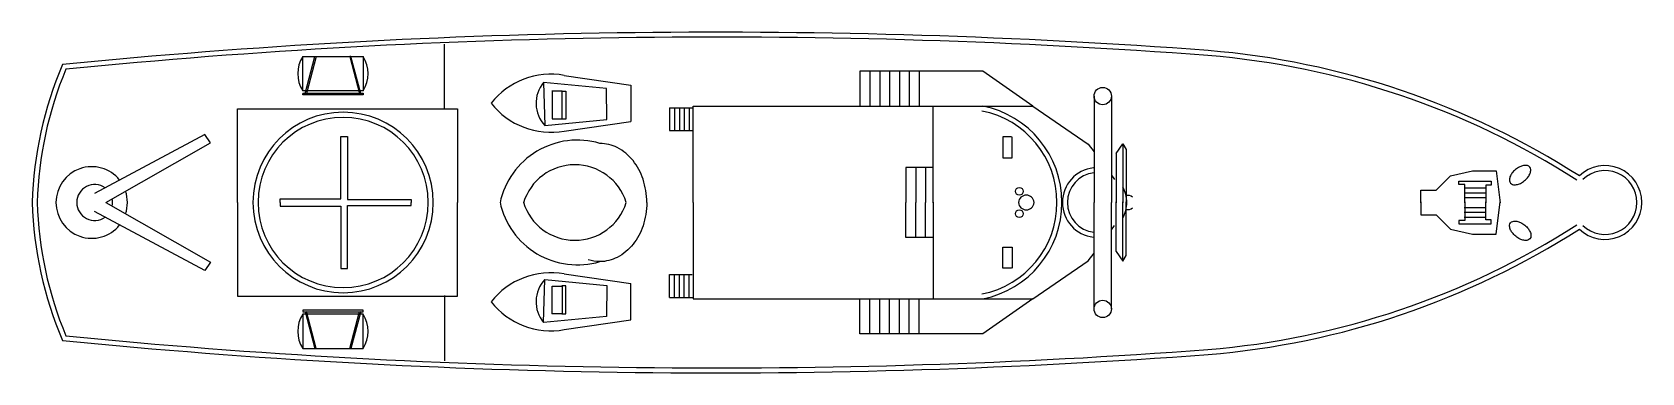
# Model space of a CAD drawing. Extents: x -48.8 to 0.1, y -5.1 to 5.2.
import ezdxf

# ---------------------------------------------------------------- set-up
doc = ezdxf.new("R2010")
doc.units = 0
doc.linetypes.add('CONTINUA', pattern=[0])
doc.layers.get('0').update_dxf_attribs({"linetype": 'CONTINUA'})

msp = doc.modelspace()

# ---------------------------------------------------------------- linework, layer by layer
at = {"color": 0}
for p, q in [((-40.606, 4.497), (-38.775, 4.497)), ((-40.606, 3.455), (-40.606, 4.497)), ((-40.538, 3.373), (-40.238, 4.497)), ((-40.204, 4.497), (-40.497, 3.373)), ((-40.238, 4.497), (-40.204, 4.497)), ((-39.177, 4.497), (-38.884, 3.373)), ((-39.143, 4.497), (-39.177, 4.497)), ((-38.844, 3.373), (-39.143, 4.497)), ((-38.775, 4.497), (-38.775, 3.455)), ((-36.295, 2.882), (-36.295, 4.876)), ((-32.656, 3.922), (-30.636, 3.627)), ((-23.663, 4.053), (-23.663, 2.985)), ((-19.924, 4.053), (-23.663, 4.053)), ((-23.363, 4.053), (-23.363, 2.985)), ((-23.063, 4.053), (-23.063, 2.985)), ((-22.763, 4.053), (-22.763, 2.985)), ((-22.463, 4.053), (-22.463, 2.985)), ((-22.163, 4.053), (-22.163, 2.985)), ((-21.863, 4.053), (-21.863, 2.985)), ((-18.411, 2.985), (-19.924, 4.053)), ((-38.775, 3.455), (-40.606, 3.455)), ((-31.372, 3.527), (-33.286, 3.707)), ((-33.286, 3.707), (-33.25, 2.394)), ((-32.721, 3.442), (-33.033, 3.442)), ((-33.021, 3.442), (-33.021, 2.599)), ((-32.733, 3.442), (-32.612, 3.442)), ((-32.721, 2.599), (-32.721, 3.442)), ((-32.612, 3.442), (-32.612, 2.587)), ((-31.36, 2.575), (-31.372, 3.527)), ((-30.636, 3.627), (-30.636, 2.518)), ((-40.606, 3.38), (-38.775, 3.38)), ((-40.606, 3.326), (-40.606, 3.373)), ((-38.775, 3.326), (-40.606, 3.326)), ((-38.775, 3.38), (-38.775, 3.326)), ((-29.455, 2.939), (-28.753, 2.939)), ((-29.455, 2.939), (-29.455, 2.244)), ((-29.305, 2.939), (-29.305, 2.244)), ((-29.155, 2.939), (-29.155, 2.244)), ((-29.155, 2.939), (-29.155, 2.244)), ((-29.005, 2.939), (-29.005, 2.244)), ((-28.855, 2.939), (-28.855, 2.244)), ((-28.736, 2.985), (-19.924, 2.985)), ((-28.736, 0.058), (-28.736, 2.985)), ((-21.437, 0.046), (-21.437, 2.985)), ((-19.924, 2.985), (-18.411, 2.985)), ((-18.411, 2.985), (-16.72, 1.827)), ((-16.545, 3.291), (-16.545, 0.058)), ((-16.015, 3.291), (-16.015, 0.058)), ((-42.595, 2.907), (-35.901, 2.907)), ((-42.595, 0.058), (-42.595, 2.907)), ((-35.901, 2.907), (-35.901, 0.058)), ((-33.25, 2.394), (-31.36, 2.575)), ((-33.021, 2.599), (-32.721, 2.599)), ((-32.612, 2.587), (-32.733, 2.587)), ((-32.656, 2.223), (-30.636, 2.518)), ((-43.591, 2.125), (-46.938, 0.329)), ((-43.41, 1.868), (-43.591, 2.125)), ((-39.448, 2.065), (-39.247, 2.065)), ((-39.448, 0.169), (-39.448, 2.065)), ((-39.247, 2.065), (-39.247, 0.147)), ((-29.455, 2.244), (-28.762, 2.244)), ((-19.316, 2.051), (-19.316, 1.412)), ((-19.056, 2.051), (-19.316, 2.051)), ((-19.032, 1.412), (-19.032, 2.051)), ((-46.597, 0.058), (-43.41, 1.868)), ((-16.72, 1.827), (-16.545, 1.593)), ((-15.871, 1.542), (-15.671, 1.836)), ((-15.871, 1.542), (-15.871, 0.039)), ((-15.871, 1.542), (-15.871, 0.039)), ((-15.671, 1.836), (-15.571, 1.671)), ((-15.671, 1.836), (-15.671, 0.039)), ((-15.571, 1.671), (-15.571, 0.039)), ((-22.267, 1.119), (-22.267, 0.05)), ((-21.437, 1.119), (-22.267, 1.119)), ((-21.967, 1.119), (-21.967, 0.05)), ((-21.667, 1.119), (-21.667, 0.05)), ((-19.316, 1.412), (-19.032, 1.412)), ((-5.704, 0.861), (-5.036, 1.015)), ((-5.036, 1.015), (-4.318, 1.015)), ((-4.318, 1.015), (-4.189, 0.039)), ((-16.015, 0.885), (-15.919, 0.758)), ((-6.14, 0.424), (-5.704, 0.861)), ((-5.447, 0.707), (-4.472, 0.707)), ((-5.447, 0.604), (-5.447, 0.707)), ((-5.267, 0.604), (-5.447, 0.604)), ((-5.293, 0.501), (-4.626, 0.501)), ((-5.267, 0.039), (-5.267, 0.604)), ((-4.626, 0.578), (-4.626, 0.039)), ((-4.472, 0.578), (-4.626, 0.578)), ((-4.472, 0.707), (-4.472, 0.578)), ((-46.597, 0.049), (-43.41, -1.761)), ((-42.595, 0.049), (-42.595, -2.8)), ((-41.298, 0.169), (-39.448, 0.169)), ((-41.298, 0.058), (-41.298, 0.169)), ((-41.298, 0.05), (-41.298, -0.062)), ((-39.247, 0.147), (-37.308, 0.147)), ((-37.308, 0.147), (-37.308, 0.058)), ((-37.308, -0.04), (-37.308, 0.049)), ((-35.901, -2.8), (-35.901, 0.049)), ((-28.736, 0.049), (-28.736, -2.877)), ((-22.267, -1.012), (-22.267, 0.057)), ((-21.967, -1.012), (-21.967, 0.057)), ((-21.667, -1.012), (-21.667, 0.057)), ((-21.437, 0.062), (-21.437, -2.877)), ((-16.545, -3.184), (-16.545, 0.049)), ((-16.015, -3.184), (-16.015, 0.049)), ((-15.871, -1.434), (-15.871, 0.069)), ((-15.871, -1.434), (-15.871, 0.069)), ((-15.671, -1.728), (-15.671, 0.069)), ((-15.571, -1.564), (-15.571, 0.069)), ((-6.603, 0.424), (-6.14, 0.424)), ((-6.603, 0.039), (-6.603, 0.424)), ((-6.603, 0.069), (-6.603, -0.317)), ((-5.293, 0.351), (-4.626, 0.351)), ((-5.293, 0.201), (-4.626, 0.201)), ((-5.267, 0.069), (-5.267, -0.496)), ((-4.626, -0.471), (-4.626, 0.069)), ((-4.318, -0.907), (-4.189, 0.069)), ((-43.591, -2.018), (-46.938, -0.222)), ((-41.298, -0.062), (-39.448, -0.062)), ((-39.448, -0.062), (-39.448, -1.958)), ((-39.247, -1.958), (-39.247, -0.04)), ((-39.247, -0.04), (-37.308, -0.04)), ((-6.603, -0.317), (-6.14, -0.317)), ((-6.14, -0.317), (-5.704, -0.753)), ((-5.293, -0.094), (-4.626, -0.094)), ((-5.293, -0.244), (-4.626, -0.244)), ((-5.293, -0.394), (-4.626, -0.394)), ((-4.472, -0.471), (-4.626, -0.471)), ((-4.472, -0.599), (-4.472, -0.471)), ((-16.015, -0.778), (-15.919, -0.651)), ((-5.704, -0.753), (-5.036, -0.907)), ((-5.267, -0.496), (-5.447, -0.496)), ((-5.447, -0.496), (-5.447, -0.599)), ((-5.447, -0.599), (-4.472, -0.599)), ((-5.036, -0.907), (-4.318, -0.907)), ((-21.437, -1.012), (-22.267, -1.012)), ((-19.316, -1.944), (-19.316, -1.305)), ((-19.316, -1.305), (-19.032, -1.305)), ((-19.032, -1.305), (-19.032, -1.944)), ((-15.871, -1.434), (-15.671, -1.728)), ((-43.41, -1.761), (-43.591, -2.018)), ((-39.448, -1.958), (-39.247, -1.958)), ((-19.056, -1.944), (-19.316, -1.944)), ((-18.411, -2.877), (-16.72, -1.719)), ((-16.72, -1.719), (-16.545, -1.486)), ((-15.671, -1.728), (-15.571, -1.564)), ((-33.286, -3.6), (-33.25, -2.287)), ((-33.25, -2.287), (-31.36, -2.467)), ((-32.656, -2.116), (-30.636, -2.411)), ((-30.636, -3.52), (-30.636, -2.411)), ((-29.455, -2.832), (-29.455, -2.137)), ((-29.455, -2.137), (-28.762, -2.137)), ((-29.305, -2.832), (-29.305, -2.137)), ((-29.155, -2.832), (-29.155, -2.137)), ((-29.155, -2.832), (-29.155, -2.137)), ((-29.005, -2.832), (-29.005, -2.137)), ((-28.855, -2.832), (-28.855, -2.137)), ((-42.595, -2.8), (-35.901, -2.8)), ((-36.295, -2.774), (-36.295, -4.769)), ((-33.021, -3.335), (-33.021, -2.492)), ((-33.021, -2.492), (-32.721, -2.492)), ((-32.612, -2.48), (-32.733, -2.48)), ((-32.721, -2.492), (-32.721, -3.335)), ((-32.612, -3.335), (-32.612, -2.48)), ((-31.36, -2.467), (-31.372, -3.419)), ((-29.455, -2.832), (-28.753, -2.832)), ((-28.736, -2.877), (-19.924, -2.877)), ((-23.663, -3.946), (-23.663, -2.877)), ((-23.363, -3.946), (-23.363, -2.877)), ((-23.063, -3.946), (-23.063, -2.877)), ((-22.763, -3.946), (-22.763, -2.877)), ((-22.463, -3.946), (-22.463, -2.877)), ((-22.163, -3.946), (-22.163, -2.877)), ((-21.863, -3.946), (-21.863, -2.877)), ((-19.924, -2.877), (-18.411, -2.877)), ((-18.411, -2.877), (-19.924, -3.946)), ((-40.606, -3.218), (-40.606, -3.266)), ((-38.775, -3.218), (-40.606, -3.218)), ((-40.606, -3.273), (-38.775, -3.273)), ((-40.606, -3.348), (-40.606, -4.389)), ((-38.775, -3.348), (-40.606, -3.348)), ((-40.538, -3.266), (-40.238, -4.389)), ((-40.204, -4.389), (-40.497, -3.266)), ((-39.177, -4.389), (-38.884, -3.266)), ((-38.844, -3.266), (-39.143, -4.389)), ((-38.775, -3.273), (-38.775, -3.218)), ((-38.775, -4.389), (-38.775, -3.348)), ((-31.372, -3.419), (-33.286, -3.6)), ((-32.721, -3.335), (-33.033, -3.335)), ((-32.733, -3.335), (-32.612, -3.335)), ((-32.656, -3.815), (-30.636, -3.52)), ((-40.606, -4.389), (-38.775, -4.389)), ((-40.238, -4.389), (-40.204, -4.389)), ((-39.143, -4.389), (-39.177, -4.389)), ((-19.924, -3.946), (-23.663, -3.946))]:
    msp.add_line(p, q, dxfattribs=at)
for points in [[(-30.148, 0.058, 0.079587), (-30.26, 0.762, 0.088552), (-30.565, 1.327, 0.10511), (-31.044, 1.723, 0.120815), (-31.572, 1.852, 0.079563)], [(-30.148, 0.049, -0.079587), (-30.26, -0.654, -0.088552), (-30.565, -1.219, -0.10511), (-31.044, -1.615, -0.120815), (-31.572, -1.745, -0.079563)], [(-31.928, -1.679, 0.079563), (-31.572, -1.736, 0.120815)]]:
    msp.add_lwpolyline(points, format="xyb", dxfattribs=at)
for points in [[(-3.295, 1.133, 0.157871), (-3.363, 1.175, 0.106528), (-3.48, 1.18, 0.071905), (-3.599, 1.14, 0.058277), (-3.728, 1.056, 0.058277), (-3.835, 0.944, 0.071905), (-3.895, 0.834, 0.106528), (-3.911, 0.718, 0.157871), (-3.882, 0.644, 0.157871), (-3.814, 0.601, 0.106528), (-3.697, 0.597, 0.071905), (-3.578, 0.636, 0.058277), (-3.449, 0.72, 0.058277), (-3.342, 0.832, 0.071905), (-3.282, 0.942, 0.106528), (-3.266, 1.058, 0.157871)], [(-3.287, -1.048, -0.157871), (-3.354, -1.092, -0.106528), (-3.471, -1.097, -0.071905), (-3.59, -1.059, -0.058277), (-3.72, -0.975, -0.058277), (-3.827, -0.864, -0.071905), (-3.888, -0.755, -0.106528), (-3.906, -0.639, -0.157871), (-3.877, -0.564, -0.157871), (-3.809, -0.521, -0.106528), (-3.692, -0.516, -0.071905), (-3.573, -0.554, -0.058277), (-3.443, -0.637, -0.058277), (-3.336, -0.748, -0.071905), (-3.275, -0.858, -0.106528), (-3.257, -0.974, -0.157871)]]:
    msp.add_lwpolyline(points, format="xyb", close=True, dxfattribs=at)
for centre, radius in [((-16.28, 3.291), 0.265), ((-18.819, 0.395), 0.118), ((-18.819, -0.287), 0.118), ((-16.28, -3.184), 0.265)]:
    msp.add_circle(centre, radius, dxfattribs=at)
for centre, radius, start, end in [((-28.047, -195.425), 200.661, 85.72003, 95.68247), ((-28.047, -195.425), 200.511, 85.72003, 95.657), ((-39.819, 3.976), 0.944, 146.4946, 213.5054), ((-39.562, 3.976), 0.944, 326.4946, 33.5054), ((-15.084, -19.88), 24.489, 57.3304, 85.3141), ((-15.084, -19.88), 24.639, 57.3304, 85.3141), ((-37.286, -0.286), 11.557, 156.8914, 178.2958), ((-37.286, -0.286), 11.407, 157.3362, 178.2958), ((-33.054, 1.623), 2.333, 80.1772, 141.5982), ((-32.517, 3.071), 0.998, 140.4231, 222.7271), ((-33.054, 4.522), 2.333, 218.4018, 279.8228), ((-20.502, 0.061), 2.98, 359.9516, 78.8327), ((-39.381, 0.058), 2.742, 0.0086, 179.9914), ((-39.381, 0.058), 2.587, 0.0091, 179.9909), ((-20.502, 0.061), 2.83, 359.9516, 78.8327), ((-32.255, -0.456), 2.408, 73.5085, 167.965), ((-47.028, 0.058), 1.086, 38.6403, 179.9718), ((-32.332, -0.434), 1.637, 17.4929, 162.9707), ((-16.45, 0.058), 1.055, 96.0581, 180), ((-1.005, 0.058), 1.119, 0, 134.1359), ((-1.005, 0.058), 0.969, 0, 134.1359), ((-46.938, 0.058), 0.543, 54.3762, 179.9437), ((-16.45, 0.058), 0.905, 96.0581, 180), ((-16.45, 0.058), 0.905, 57.9644, 61.2458), ((-16.45, 0.058), 0.905, 0, 30.654), ((-37.286, 0.393), 11.557, 181.7042, 203.1086), ((-37.286, 0.393), 11.407, 181.7042, 202.6638), ((-47.028, 0.05), 1.086, 180.0282, 321.3597), ((-46.938, 0.05), 0.543, 180.0563, 305.6238), ((-46.938, 0.058), 0.543, 0.0563, 11.5565), ((-46.938, 0.05), 0.543, 348.4435, 359.9437), ((-47.028, 0.058), 1.086, 0.0282, 18.2994), ((-47.028, 0.05), 1.086, 341.7006, 359.9718), ((-39.381, 0.05), 2.742, 180.0086, 359.9914), ((-39.381, 0.05), 2.587, 180.0091, 359.9909), ((-32.255, 0.564), 2.408, 192.035, 286.4915), ((-32.332, 0.541), 1.637, 197.0293, 342.5071), ((-20.502, 0.047), 2.83, 281.1673, 0.0484), ((-20.502, 0.047), 2.98, 281.1673, 0.0484), ((-18.606, 0.04), 0.237, 4.4244, 175.5756), ((-18.606, 0.068), 0.237, 184.4244, 355.5756), ((-16.45, 0.049), 1.055, 180, 263.9419), ((-16.45, 0.049), 0.905, 180, 263.9419), ((-16.45, 0.049), 0.905, 329.346, 0), ((-15.526, 0.033), 0.238, 49.3985, 100.9806), ((-1.005, 0.049), 1.119, 225.8641, 0), ((-1.005, 0.049), 0.969, 225.8641, 0), ((-15.526, 0.075), 0.238, 259.0194, 310.6015), ((-16.45, 0.049), 0.905, 298.7542, 302.0356), ((-15.084, 19.987), 24.489, 274.6859, 302.6696), ((-15.084, 19.987), 24.639, 274.6859, 302.6696), ((-33.054, -4.415), 2.333, 80.1772, 141.5982), ((-32.517, -2.964), 0.998, 137.2729, 219.5769), ((-39.819, -3.868), 0.944, 146.4946, 213.5054), ((-39.562, -3.868), 0.944, 326.4946, 33.5054), ((-33.054, -1.516), 2.333, 218.4018, 279.8228), ((-28.047, 195.532), 200.661, 264.31753, 274.27997), ((-28.047, 195.532), 200.511, 264.343, 274.27997)]:
    msp.add_arc(centre, radius, start, end, dxfattribs=at)

doc.saveas('drawing.dxf')
